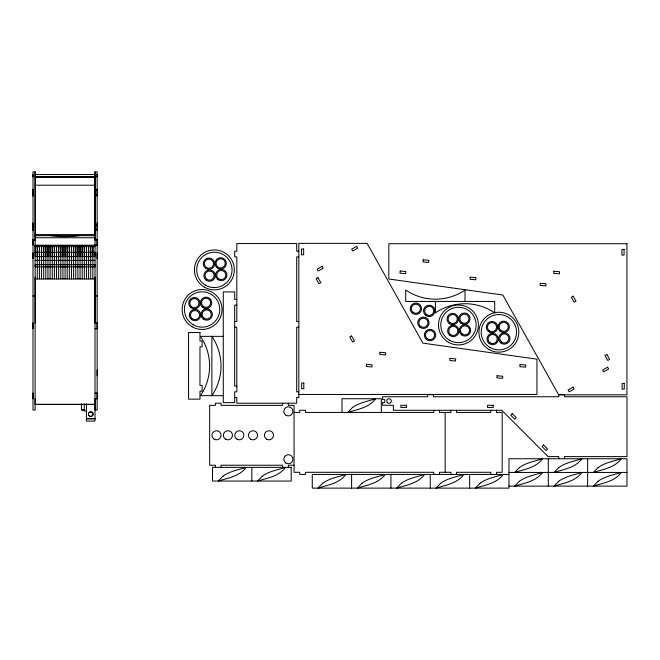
<?xml version="1.0" encoding="UTF-8"?>
<svg xmlns="http://www.w3.org/2000/svg" width="660" height="660" viewBox="0 0 660 660"><rect width="100%" height="100%" fill="white"/><g stroke="black" fill="none" stroke-linecap="round" stroke-linejoin="round"><path stroke-width="0.99" d="M35.137 171.88L35.137 410L33 410L33 171.88L35.137 171.88L35.137 176.665L97.152 176.674M37.273 278.949L37.273 245.438M39.419 278.949L39.419 245.438M41.555 278.949L41.555 245.438M43.692 278.949L43.692 245.438M45.829 278.949L45.829 245.438M47.965 278.949L47.965 245.438M50.102 278.949L50.102 245.438M52.247 278.949L52.247 245.438M54.384 278.949L54.384 245.438M56.521 278.949L56.521 245.438M58.657 278.949L58.657 245.438M60.794 278.949L60.794 245.438M62.939 278.949L62.939 245.438M65.076 278.949L65.076 245.438M67.213 278.949L67.213 245.438M69.349 278.949L69.349 245.438M71.486 278.949L71.486 245.438M73.631 278.949L73.631 245.438M75.768 278.949L75.768 245.438M77.905 278.949L77.905 245.438M80.041 278.949L80.041 245.438M82.178 278.949L82.178 245.438M84.315 278.949L84.315 245.438M86.46 278.949L86.46 245.438M88.597 278.949L88.597 245.438M90.733 278.949L90.733 245.438M92.87 278.949L92.87 245.438M95.007 171.88L95.007 410L97.152 410L97.152 171.88L95.007 171.88L95.007 176.665M35.145 252.301L35.137 256.625L95.007 256.625L95.007 252.301L35.145 252.301L35.137 245.256L95.007 245.256L95.007 246.634L35.137 246.634M37.273 256.625L37.273 246.634M39.419 256.625L39.419 246.634M41.555 256.625L41.555 246.634M43.692 256.625L43.692 246.634M45.829 256.625L45.829 246.634M47.965 256.625L47.965 246.634M50.102 256.625L50.102 246.634M52.247 256.625L52.247 246.634M54.384 256.625L54.384 246.634M56.521 256.625L56.521 246.634M58.657 256.625L58.657 246.634M60.794 256.625L60.794 246.634M62.939 256.625L62.939 246.634M65.076 256.625L65.076 246.634M67.213 256.625L67.213 246.634M69.349 256.625L69.349 246.634M71.486 256.625L71.486 246.634M73.631 256.625L73.631 246.634M75.768 256.625L75.768 246.634M77.905 256.625L77.905 246.634M80.041 256.625L80.041 246.634M82.178 256.625L82.178 246.634M84.315 256.625L84.315 246.634M86.46 256.625L86.46 246.634M88.597 256.625L88.597 246.634M90.733 256.625L90.733 246.634M92.87 256.625L92.87 246.634M35.137 174.529L97.152 174.529L97.152 176.872M35.137 177.218L95.007 177.218M35.137 185.212L95.007 185.212M95.007 190.154L97.152 190.162M95.007 195.096L97.152 195.096M95.007 229.663L97.152 229.663M35.137 234.597L95.007 234.597M35.137 235.669L95.007 235.669L95.007 177.029L35.137 177.029L35.137 239.473M97.152 239.473L95.007 239.473L95.007 237.435M33 240.157L35.137 240.157M95.007 240.157L97.152 240.157M95.007 245.157L97.152 245.157L97.152 239.291M35.137 245.438L95.007 245.438M298.832 251.163L296.695 251.163L296.695 243.556L236.816 243.556L236.816 251.163L234.679 251.163L234.679 256.864L236.816 256.864L236.816 321.486L234.679 321.486M298.832 256.864L296.695 256.864L296.695 321.486L298.832 321.486M35.137 260.387L95.007 260.387M35.137 278.949L95.007 278.949M33 295.96L35.137 295.96M95.007 295.96L97.152 295.96M236.816 299.442L234.679 299.442L234.679 291.91L223.278 291.91L223.278 402.649L234.679 402.649L234.679 391.817L236.816 391.817L236.816 327.195L234.679 327.195M236.816 305.143L234.679 305.143L234.679 386.108L236.816 386.108M97.152 323.07L95.007 323.07L95.007 277.084M298.832 327.195L296.695 327.195L296.695 391.817L298.832 391.817M95.007 328.754L97.152 328.746L97.152 322.88M223.278 336.352L200.467 336.352A52.742 52.742 0 0 1 200.467 395.662L223.278 395.662M95.007 393.129L97.152 393.129M298.832 394.457L536.951 394.457L536.951 359.18L422.911 343.142L367.108 243.358L298.832 243.358L298.832 397.518L296.695 397.518L296.695 403.219L236.816 403.219L236.816 397.518L234.679 397.518M35.137 404.299L95.007 404.299M95.007 404.489L35.137 404.489L35.137 398.805M81.46 409.81L84.455 409.81M84.455 410L81.46 410L81.46 403.821M86.46 410.99L84.315 410.99L84.315 403.772M294.055 412.426L299.755 412.426L299.755 410.289L305.464 410.289L305.464 412.426L433.76 412.426L433.76 410.289M86.46 418.522L95.007 418.522M86.46 418.918L95.007 418.918M294.055 465.226L288.354 465.226L288.354 467.362M508.967 472.436L626.975 472.436M508.967 474.441L312.271 474.441L312.271 488.119L508.967 488.119L508.967 458.749L626.975 458.749L626.975 486.123L508.967 486.123M587.639 458.749L587.639 486.123M564.506 458.749L564.506 456.613L627 456.613L627 396.742L564.506 396.742L564.506 394.606L558.797 394.606L558.797 396.742L433.356 396.742L433.356 394.606L427.655 394.606L427.655 396.742L382.635 396.742L382.635 399.589L384.772 399.589L384.772 402.443L382.635 402.443L382.635 405.298L393.327 405.298L393.327 410.289L501.781 410.289L548.105 456.613L558.797 456.613L558.797 458.749M548.303 458.749L548.303 486.123M496.477 410.289L496.477 412.426L502.178 412.426L502.178 472.296L496.477 472.296L496.477 474.441M490.776 410.289L490.776 412.426L456.563 412.426L456.563 410.289M490.776 474.441L490.776 472.296L456.563 472.296L456.563 474.441M469.631 474.441L469.631 488.119M465.011 301.447L465.011 290.045A52.742 52.742 0 0 1 405.71 290.045L405.71 301.447L494.703 301.447L494.703 312.848A52.742 52.742 0 0 0 435.402 312.848L435.402 301.447M450.862 410.289L450.862 412.426L439.461 412.426L439.461 410.289M450.862 474.441L450.862 472.296L439.461 472.296L439.461 474.441M445.162 412.426L445.162 472.296M433.76 474.441L433.76 472.296L305.464 472.296L305.464 474.441L299.755 474.441L299.755 472.296L294.055 472.296L294.055 405.355L288.354 405.355L288.354 403.219M430.27 474.441L430.27 488.119M390.935 474.441L390.935 488.119M381.34 412.426L381.34 398.739L342.004 398.739L342.004 412.426M351.599 474.441L351.607 488.119M282.653 403.219L282.653 405.355L221.067 405.355L221.067 403.219L215.366 403.219L215.366 405.355L209.665 405.355L209.665 465.226L215.366 465.226L215.366 467.362M282.653 467.362L282.653 465.226L221.067 465.226L221.067 467.362M251.864 467.362L251.864 481.049M97.152 189.139L97.152 196.168M97.152 222.783L97.152 230.736M97.152 252.821L97.152 258.695M97.152 369.938L97.152 375.804M97.152 392.939L97.152 398.805L95.007 398.805L95.007 421.047L86.46 421.047L86.46 403.772M94.726 234.902L94.726 237.748L35.425 237.748L35.425 234.902M92.161 418.522L89.306 418.522M35.137 277.084L35.137 323.07M33 174.529L33 176.872M33 189.139L33 196.168M33 222.783L33 230.736M33 239.291L33 245.157M33 252.821L33 258.695M33 322.88L33 328.754M33 392.939L33 398.805M80.586 235.447A52.742 26.375 0 0 1 49.566 235.447M366.424 364.303L366.242 366.44L371.918 366.943L372.108 364.807L366.424 364.303M379.962 352.267L379.78 354.395L385.457 354.899L385.646 352.762L379.962 352.267M400.191 271.021L400.001 273.158L405.677 273.661L405.867 271.524L400.191 271.021M423.192 259.809L423.01 261.946L428.686 262.441L428.876 260.304L423.192 259.809M450.021 358.397L449.831 360.525L455.515 361.028L455.705 358.891L450.021 358.397M470.25 277.15L470.06 279.287L475.744 279.782L475.926 277.654L470.25 277.15M497.079 375.738L496.889 377.875L502.565 378.37L502.755 376.233L497.079 375.738M520.08 364.518L519.89 366.655L525.574 367.158L525.764 365.021L520.08 364.518M540.301 283.28L540.119 285.417L545.795 285.912L545.985 283.784L540.301 283.28M553.839 271.235L553.658 273.372L559.333 273.875L559.523 271.738L553.839 271.235M222.981 476.173L218.221 481.049C228.071 478.038 239.629 476.322 246.163 467.362C238.342 469.912 229.771 471.182 222.981 476.173M262.317 476.173L257.557 481.049C267.407 478.038 278.965 476.322 285.5 467.362C277.678 469.912 269.107 471.182 262.317 476.173M352.457 407.55L347.696 412.426C357.547 409.414 369.105 407.698 375.647 398.739C367.818 401.288 359.246 402.559 352.457 407.55M322.724 483.244L317.963 488.119C327.814 485.108 339.372 483.392 345.906 474.441C338.085 476.982 329.513 478.261 322.724 483.244M362.051 483.244L357.291 488.119C367.141 485.108 378.7 483.392 385.234 474.441C377.413 476.982 368.841 478.261 362.051 483.244M401.387 483.244L396.627 488.119C406.477 485.108 418.036 483.392 424.57 474.441C416.749 476.982 408.177 478.261 401.387 483.244M440.723 483.244L435.963 488.119C445.822 485.108 457.388 483.401 463.93 474.441C456.101 476.982 447.521 478.252 440.723 483.244M480.084 483.244L475.324 488.119C485.174 485.108 496.733 483.392 503.266 474.441C495.445 476.982 486.874 478.261 480.084 483.244M519.42 467.56L514.66 472.436C524.51 469.417 536.068 467.701 542.602 458.749C534.781 461.299 526.21 462.569 519.42 467.56M519.42 481.247L514.66 486.123C524.51 483.103 536.068 481.387 542.602 472.436C534.781 474.986 526.21 476.256 519.42 481.247M558.756 467.56L553.996 472.436C563.846 469.417 575.404 467.701 581.947 458.749C574.117 461.299 565.546 462.569 558.756 467.56M558.756 481.247L553.996 486.123C563.846 483.103 575.404 481.387 581.947 472.436C574.117 474.986 565.546 476.256 558.756 481.247M598.092 467.56L593.332 472.436C603.182 469.417 614.74 467.701 621.283 458.749C613.453 461.299 604.882 462.569 598.092 467.56M598.092 481.247L593.332 486.123C603.182 483.103 614.74 481.387 621.283 472.436C613.453 474.986 604.882 476.256 598.092 481.247M512.193 413.638L510.683 415.156L514.709 419.191L516.227 417.673L512.193 413.638M543.576 445.013L542.058 446.531L546.084 450.565L547.602 449.047L543.576 445.013M322.047 266.31L317.113 269.156L318.186 271.021L323.12 268.166L322.047 266.31M356.614 246.353L351.681 249.2L352.753 251.056L357.687 248.209L356.614 246.353M317.955 277.712L316.09 278.784L318.945 283.726L320.801 282.653L317.955 277.712M351.59 335.989L349.734 337.054L352.588 341.995L354.445 340.923L351.59 335.989M573.177 296.183L571.321 297.256L574.167 302.197L576.023 301.125L573.177 296.183M606.82 354.453L604.956 355.525L607.81 360.467L609.667 359.395L606.82 354.453M573.012 387.123L568.07 389.969L569.143 391.825L574.084 388.979L573.012 387.123M607.58 367.166L602.638 370.012L603.71 371.869L608.652 369.022L607.58 367.166M97.152 224.722L95.007 224.722L97.152 224.73M626.934 243.721L388.814 243.721L388.814 278.998L502.854 295.036L558.657 394.82L626.934 394.82L626.934 243.721M303.625 249.059L301.48 249.059L301.48 254.76L303.625 254.76L303.625 249.059M624.08 249.422L621.934 249.422L621.934 255.123L624.08 255.123L624.08 249.422M95.007 264.635L35.137 264.635L35.137 266.879L95.007 266.879L95.007 264.635M199.972 332.533L188.57 332.533L188.57 399.143L199.972 399.143L199.972 391.165L202.117 391.165L202.117 385.465L199.972 385.465L199.972 346.789L202.117 346.789L202.117 341.088L199.972 341.088L199.972 332.533M303.823 383.056L301.678 383.056L301.678 388.757L303.823 388.757L303.823 383.056M624.278 383.419L622.132 383.419L622.132 389.12L624.278 389.12L624.278 383.419M406.56 405.298L400.851 405.298L400.851 407.435L406.56 407.435L406.56 405.298M493.226 405.298L487.526 405.298L487.526 407.435L493.226 407.435L493.226 405.298M291.2 467.362L212.528 467.362L212.528 481.049L291.2 481.049L291.2 467.362M211.876 395.662L211.876 336.352A52.742 52.742 0 0 1 211.876 395.662M387.436 402.633A2.277 2.277 0 0 0 391.256 401.61A2.277 2.277 0 0 0 388.459 398.813A2.277 2.277 0 0 0 387.436 402.633M449.229 323.557A5.701 5.701 0 0 0 458.353 319.778A5.701 5.701 0 0 0 450.516 313.764A5.701 5.701 0 0 0 449.229 323.557M449.922 322.649A4.562 4.562 0 0 0 457.223 319.63A4.562 4.562 0 0 0 450.953 314.82A4.562 4.562 0 0 0 449.922 322.649M488.895 349.486A19.957 19.957 0 0 0 518.834 332.203A19.957 19.957 0 0 0 488.895 314.919A19.957 19.957 0 0 0 488.895 349.486M490.034 347.515A17.68 17.68 0 0 0 516.549 332.203A17.68 17.68 0 0 0 490.034 316.899A17.68 17.68 0 0 0 490.034 347.515M205.499 268.249A5.701 5.701 0 0 0 214.624 264.47A5.701 5.701 0 0 0 206.786 258.456A5.701 5.701 0 0 0 205.499 268.249M206.192 267.349A4.562 4.562 0 0 0 213.485 264.322A4.562 4.562 0 0 0 207.224 259.512A4.562 4.562 0 0 0 206.192 267.349M412.393 313.244A5.701 5.701 0 0 0 421.517 309.466A5.701 5.701 0 0 0 413.68 303.451A5.701 5.701 0 0 0 412.393 313.244M413.086 312.337A4.562 4.562 0 0 0 420.387 309.317A4.562 4.562 0 0 0 414.117 304.507A4.562 4.562 0 0 0 413.086 312.337M190.938 307.684A5.701 5.701 0 0 0 200.062 303.905A5.701 5.701 0 0 0 192.225 297.891A5.701 5.701 0 0 0 190.938 307.684M191.631 306.776A4.562 4.562 0 0 0 198.924 303.757A4.562 4.562 0 0 0 192.662 298.947A4.562 4.562 0 0 0 191.631 306.776M286.077 415.297A4.562 4.562 0 0 0 292.916 411.345A4.562 4.562 0 0 0 286.077 407.393A4.562 4.562 0 0 0 286.077 415.297M286.077 463.188A4.562 4.562 0 0 0 292.916 459.244A4.562 4.562 0 0 0 286.077 455.293A4.562 4.562 0 0 0 286.077 463.188M214.228 439.238A4.562 4.562 0 0 0 221.067 435.295A4.562 4.562 0 0 0 214.228 431.343A4.562 4.562 0 0 0 214.228 439.238M237.039 439.238A4.562 4.562 0 0 0 243.878 435.295A4.562 4.562 0 0 0 237.039 431.343A4.562 4.562 0 0 0 237.039 439.238M250.717 439.238A4.562 4.562 0 0 0 257.565 435.295A4.562 4.562 0 0 0 250.717 431.343A4.562 4.562 0 0 0 250.717 439.238M266.689 439.238A4.562 4.562 0 0 0 273.529 435.295A4.562 4.562 0 0 0 266.689 431.343A4.562 4.562 0 0 0 266.689 439.238M225.629 439.238A4.562 4.562 0 0 0 232.477 435.295A4.562 4.562 0 0 0 225.629 431.343A4.562 4.562 0 0 0 225.629 439.238M217.189 267.902A5.701 5.701 0 0 0 226.314 264.124A5.701 5.701 0 0 0 218.476 258.118A5.701 5.701 0 0 0 217.189 267.902M217.882 267.003A4.562 4.562 0 0 0 225.184 263.975A4.562 4.562 0 0 0 218.914 259.165A4.562 4.562 0 0 0 217.882 267.003M500.255 331.345A5.701 5.701 0 0 0 509.38 327.566A5.701 5.701 0 0 0 501.542 321.552A5.701 5.701 0 0 0 500.255 331.345M500.948 330.437A4.562 4.562 0 0 0 508.241 327.418A4.562 4.562 0 0 0 501.98 322.608A4.562 4.562 0 0 0 500.948 330.437M206.101 280.137A5.701 5.701 0 0 0 215.226 276.358A5.701 5.701 0 0 0 207.397 270.344A5.701 5.701 0 0 0 206.101 280.137M206.803 279.229A4.562 4.562 0 0 0 214.096 276.21A4.562 4.562 0 0 0 207.834 271.4A4.562 4.562 0 0 0 206.803 279.229M449.839 335.445A5.701 5.701 0 0 0 458.964 331.666A5.701 5.701 0 0 0 451.127 325.652A5.701 5.701 0 0 0 449.839 335.445M450.532 334.537A4.562 4.562 0 0 0 457.834 331.518A4.562 4.562 0 0 0 451.564 326.708A4.562 4.562 0 0 0 450.532 334.537M192.109 326.758A19.957 19.957 0 0 0 222.04 309.474A19.957 19.957 0 0 0 192.109 292.19A19.957 19.957 0 0 0 192.109 326.758M193.248 324.778A17.68 17.68 0 0 0 219.763 309.474A17.68 17.68 0 0 0 193.248 294.162A17.68 17.68 0 0 0 193.248 324.778M488.557 331.683A5.701 5.701 0 0 0 497.681 327.904A5.701 5.701 0 0 0 489.844 321.899A5.701 5.701 0 0 0 488.557 331.683M489.25 330.784A4.562 4.562 0 0 0 496.551 327.756A4.562 4.562 0 0 0 490.281 322.946A4.562 4.562 0 0 0 489.25 330.784M191.54 319.572A5.701 5.701 0 0 0 200.665 315.793A5.701 5.701 0 0 0 192.835 309.779A5.701 5.701 0 0 0 191.54 319.572M192.242 318.664A4.562 4.562 0 0 0 199.535 315.645A4.562 4.562 0 0 0 193.273 310.835A4.562 4.562 0 0 0 192.242 318.664M448.478 342.26A19.957 19.957 0 0 0 478.409 324.976A19.957 19.957 0 0 0 448.478 307.692A19.957 19.957 0 0 0 448.478 342.26M449.617 340.279A17.68 17.68 0 0 0 476.132 324.976A17.68 17.68 0 0 0 449.617 309.664A17.68 17.68 0 0 0 449.617 340.279M425.741 315.406A5.701 5.701 0 0 0 434.866 311.627A5.701 5.701 0 0 0 427.036 305.613A5.701 5.701 0 0 0 425.741 315.406M426.442 314.498A4.562 4.562 0 0 0 433.736 311.479A4.562 4.562 0 0 0 427.474 306.669A4.562 4.562 0 0 0 426.442 314.498M460.919 323.21A5.701 5.701 0 0 0 470.044 319.432A5.701 5.701 0 0 0 462.214 313.417A5.701 5.701 0 0 0 460.919 323.21M461.62 322.311A4.562 4.562 0 0 0 468.913 319.283A4.562 4.562 0 0 0 462.652 314.474A4.562 4.562 0 0 0 461.62 322.311M489.167 343.571A5.701 5.701 0 0 0 498.292 339.793A5.701 5.701 0 0 0 490.454 333.787A5.701 5.701 0 0 0 489.167 343.571M489.86 342.672A4.562 4.562 0 0 0 497.161 339.644A4.562 4.562 0 0 0 490.891 334.834A4.562 4.562 0 0 0 489.86 342.672M202.628 307.337A5.701 5.701 0 0 0 211.753 303.559A5.701 5.701 0 0 0 203.915 297.553A5.701 5.701 0 0 0 202.628 307.337M203.321 306.438A4.562 4.562 0 0 0 210.623 303.41A4.562 4.562 0 0 0 204.352 298.6A4.562 4.562 0 0 0 203.321 306.438M217.8 279.56A5.701 5.701 0 0 0 226.924 275.781A5.701 5.701 0 0 0 219.087 269.767A5.701 5.701 0 0 0 217.8 279.56M218.493 278.652A4.562 4.562 0 0 0 225.786 275.632A4.562 4.562 0 0 0 219.524 270.823A4.562 4.562 0 0 0 218.493 278.652M461.53 334.867A5.701 5.701 0 0 0 470.654 331.081A5.701 5.701 0 0 0 462.817 325.075A5.701 5.701 0 0 0 461.53 334.867M462.223 333.96A4.562 4.562 0 0 0 469.524 330.932A4.562 4.562 0 0 0 463.254 326.123A4.562 4.562 0 0 0 462.223 333.96M203.239 318.995A5.701 5.701 0 0 0 212.363 315.216A5.701 5.701 0 0 0 204.526 309.202A5.701 5.701 0 0 0 203.239 318.995M203.932 318.087A4.562 4.562 0 0 0 211.233 315.067A4.562 4.562 0 0 0 204.963 310.258A4.562 4.562 0 0 0 203.932 318.087M426.566 339.57A5.701 5.701 0 0 0 435.691 335.791A5.701 5.701 0 0 0 427.853 329.777A5.701 5.701 0 0 0 426.566 339.57M427.259 338.671A4.562 4.562 0 0 0 434.56 335.643A4.562 4.562 0 0 0 428.29 330.833A4.562 4.562 0 0 0 427.259 338.671M204.402 287.166A19.957 19.957 0 0 0 234.341 269.882A19.957 19.957 0 0 0 204.402 252.599A19.957 19.957 0 0 0 204.402 287.166M205.54 285.194A17.68 17.68 0 0 0 232.056 269.882A17.68 17.68 0 0 0 205.54 254.57A17.68 17.68 0 0 0 205.54 285.194M500.858 342.994A5.701 5.701 0 0 0 509.982 339.215A5.701 5.701 0 0 0 502.144 333.201A5.701 5.701 0 0 0 500.858 342.994M501.55 342.086A4.562 4.562 0 0 0 508.852 339.067A4.562 4.562 0 0 0 502.582 334.257A4.562 4.562 0 0 0 501.55 342.086M419.933 327.294A5.701 5.701 0 0 0 429.058 323.515A5.701 5.701 0 0 0 421.22 317.501A5.701 5.701 0 0 0 419.933 327.294M420.626 326.395A4.562 4.562 0 0 0 427.928 323.367A4.562 4.562 0 0 0 421.657 318.557A4.562 4.562 0 0 0 420.626 326.395M89.595 416.039A2.277 2.269 0 0 0 93.01 414.076A2.277 2.269 0 0 0 89.595 412.104A2.277 2.269 0 0 0 89.595 416.039M89.595 416.229A2.277 2.269 0 0 0 93.01 414.257A2.277 2.269 0 0 0 89.595 412.294A2.277 2.269 0 0 0 89.595 416.229"/></g></svg>
